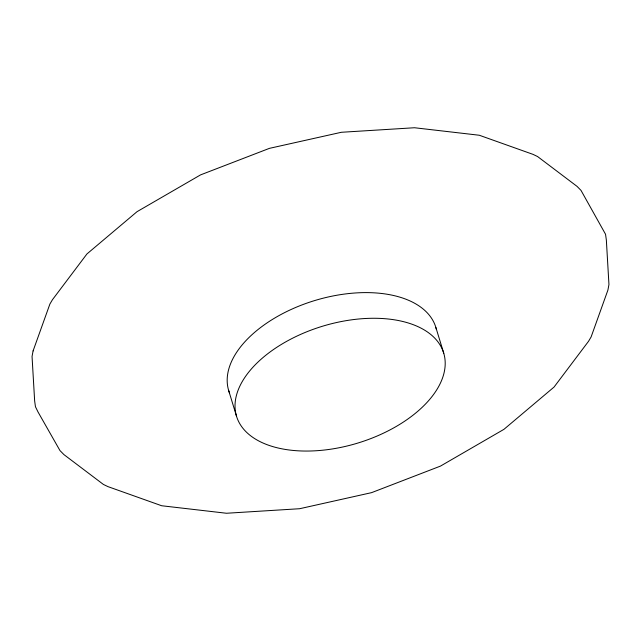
<?xml version="1.0" encoding="UTF-8"?>
<svg xmlns="http://www.w3.org/2000/svg" width="641" height="641" viewBox="0 0 641 641"><rect width="100%" height="100%" fill="white"/><g stroke="black" fill="none" stroke-linecap="round" stroke-linejoin="round"><path stroke-width="0.96" d="M435.92 327.639L443.772 353.311A108.297 61.023 -17 0 1 303.273 451.024A108.297 61.023 -17 0 1 273.306 349.657A108.297 61.023 -17 0 1 443.772 353.311M228.613 390.353L236.465 416.017M229.518 393.005A108.297 61.023 -17 0 1 314.178 300.717A108.297 61.023 -17 0 1 436.401 329.442M33.084 350.931L32.05 356.468L34.646 400.929L35.455 406.731L38.027 411.995L59.982 450.591L63.948 454.621L103.417 484.452L107.992 486.639L161.676 505.749L226.497 513.257L299.603 508.722L371.572 492.649L440.447 466.111L503.954 429.326L554.064 387.044L588.566 341.26L591.122 336.918L607.916 290.069L608.95 284.532L606.354 240.071L605.545 234.269L581.018 190.409L577.052 186.379L537.583 156.548L533.008 154.361L479.324 135.251L414.503 127.743L341.397 132.278L269.428 148.351L200.553 174.889L137.046 211.674L86.936 253.956L52.434 299.74L49.878 304.082L33.084 350.931"/></g></svg>
